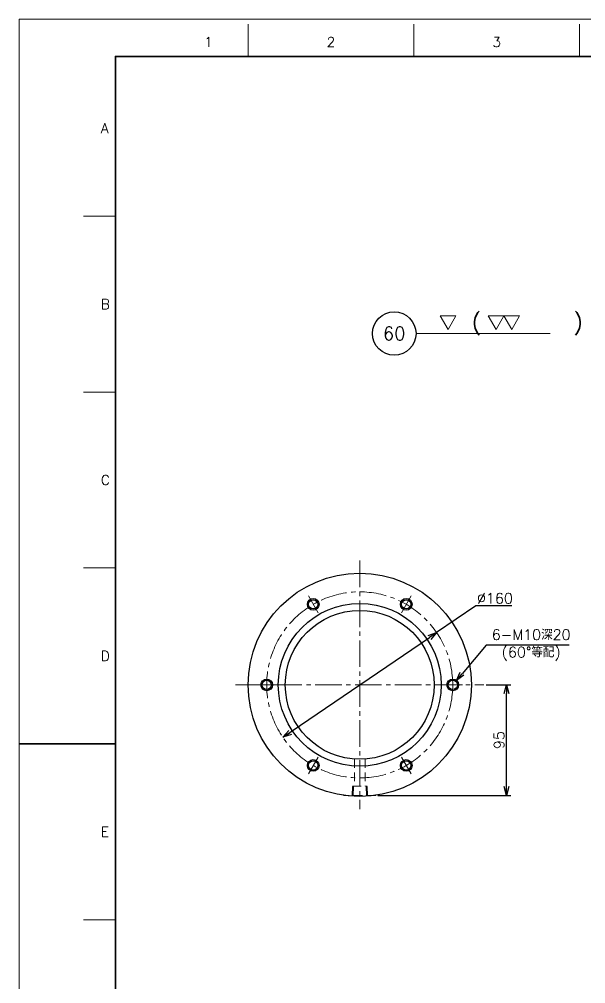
# Model space of a CAD drawing. Header units: millimetres. Extents: x 0 to 1764, y -17 to 1242.
# Drawn here: x 0 to 487, y 412 to 1242 of the extents above; entities that cross this region are included whole.
import ezdxf
from ezdxf import colors
from ezdxf.entities.mleader import LeaderData, LeaderLine
from ezdxf.enums import TextEntityAlignment as Align
from ezdxf.math import Vec2, Vec3

# ---------------------------------------------------------------- set-up
doc = ezdxf.new("R2010")
doc.units = ezdxf.units.MM
doc.header["$LTSCALE"] = 1.2
doc.header["$PDMODE"] = 99
doc.header["$PDSIZE"] = 1
doc.linetypes.add('CENTER2', pattern=[28.575, 19.05, -3.175, 3.175, -3.175])
doc.linetypes.add('HIDDEN', pattern=[9.525, 6.35, -3.175])
for name, color, linetype, lineweight in [('04_HIDDEN', 2, 'HIDDEN', 13), ('05_CENTER', 4, 'CENTER2', 13), ('07_TEXT', 3, 'Continuous', 13), ('08_DIM', 3, 'Continuous', 13), ('90_FRAME', 5, 'Continuous', 35)]:
    doc.layers.add(name, color=color, linetype=linetype, lineweight=lineweight)
doc.layers.add('91_BLANK', color=5, linetype='Continuous', lineweight=0, plot=False)
doc.styles.add('KSS_TXT', font='txt.shx', dxfattribs={"bigfont": 'extfont2.shx'})
doc.styles.get("Standard").update_dxf_attribs({"font": 'txt.shx', "bigfont": 'extfont2.shx'})
doc.dimstyles.new('KSS_DIM', dxfattribs={"dimscale": 3, "dimtxt": 3, "dimasz": 2.5, "dimexe": 1.25, "dimexo": 0.625, "dimtad": 1, "dimdsep": 46, "dimtxsty": 'KSS_TXT', "dimblk": 'OPEN30', "dimcen": 0, "dimazin": 2, "dimtfac": 0.75, "dimtmove": 0, "dimatfit": 3, "dimldrblk": 'OPEN30', "dimfxl": 1.25, "dimtolj": 1, "dimarcsym": 0})
doc.dimstyles.new('KSS_DIM$3', dxfattribs={"dimscale": 3, "dimtxt": 3, "dimasz": 2.5, "dimexe": 1.25, "dimexo": 0.625, "dimtad": 1, "dimtih": 1, "dimtoh": 1, "dimdsep": 46, "dimtxsty": 'KSS_TXT', "dimblk": 'OPEN30', "dimcen": 0, "dimazin": 2, "dimtfac": 0.75, "dimtofl": 0, "dimtmove": 0, "dimatfit": 3, "dimldrblk": 'OPEN30', "dimfxl": 1.25, "dimtolj": 1, "dimarcsym": 0})

# ---------------------------------------------------------------- blocks, each defined once
blk = doc.blocks.new('AM_BALLOON1')
at = {"transparency": 16777216}
blk.add_circle((0, 0), 5, dxfattribs=at)
blk.add_attdef('B_NUMBER', text='', height=3, dxfattribs=at).set_placement((0, 0), align=Align.MIDDLE_CENTER)
blk = doc.blocks.new('_OPEN')
at = {"color": 0, "linetype": 'ByBlock'}
for p, q in [((-1, 0.17), (0, 0)), ((0, 0), (-1, -0.17)), ((0, 0), (-1, 0))]:
    blk.add_line(p, q, dxfattribs=at)
blk = doc.blocks.new('p1ba01')
for p, q in [((0, 0), (-1.5, 2.6)), ((-1.5, 2.6), (1.5, 2.6)), ((1.5, 2.6), (0, 0))]:
    blk.add_line(p, q)
blk = doc.blocks.new('p1ba02')
for p, q in [((-1.5, 2.6), (1.5, 2.6)), ((0, 0), (-1.5, 2.6)), ((1.5, 2.6), (0, 0)), ((3, 0), (1.5, 2.6)), ((1.5, 2.6), (4.5, 2.6)), ((4.5, 2.6), (3, 0))]:
    blk.add_line(p, q)
blk = doc.blocks.new('_Open30')
at = {"color": 0, "linetype": 'ByBlock', "lineweight": -2}
for p, q in [((-1, 0.27), (0, 0)), ((0, 0), (-1, -0.27)), ((0, 0), (-1, 0))]:
    blk.add_line(p, q, dxfattribs=at)
blk = doc.blocks.new('*D175')
at = {"layer": '08_DIM', "color": 0, "lineweight": -2, "transparency": 16777216}
for p, q in [((401.54, 669.27), (422.79, 669.27)), ((419.04, 581.77), (419.04, 661.77)), ((308.49, 574.27), (422.79, 574.27))]:
    blk.add_line(p, q, dxfattribs=at)
at = {"layer": 'Defpoints', "color": 0, "transparency": 16777216}
for p in [(399.66, 669.27), (419.04, 669.27), (306.61, 574.27)]:
    blk.add_point(p, dxfattribs=at)
at = {"layer": '08_DIM', "color": 0, "lineweight": -2, "transparency": 16777216, "xscale": 7.5, "yscale": 7.5, "zscale": 7.5}
for p, rotation in [((419.04, 669.27), 90), ((419.04, 574.27), 270)]:
    blk.add_blockref('_Open30', p, dxfattribs=dict(at, rotation=rotation))
at = {"layer": '08_DIM', "color": 0, "transparency": 16777216, "insert": (412.66, 621.77), "char_height": 9, "attachment_point": 5, "rotation": 90, "style": 'KSS_TXT'}
blk.add_mtext('\\A1;95', dxfattribs=at)
blk = doc.blocks.new('*D196')
at = {"layer": '08_DIM', "color": 0, "lineweight": -2, "transparency": 16777216}
for p, q in [((392.73, 737.38), (358.9, 714.32)), ((423.55, 737.38), (392.73, 737.38)), ((226.68, 624.21), (352.7, 710.1))]:
    blk.add_line(p, q, dxfattribs=at)
at = {"layer": 'Defpoints', "color": 0, "transparency": 16777216}
for p in [(358.9, 714.32), (226.68, 624.21)]:
    blk.add_point(p, dxfattribs=at)
at = {"layer": '08_DIM', "color": 0, "lineweight": -2, "transparency": 16777216, "xscale": 7.5, "yscale": 7.5, "zscale": 7.5}
for p, rotation in [((358.9, 714.32), 34.27611817588596), ((226.68, 624.21), 214.2761181758859)]:
    blk.add_blockref('_Open30', p, dxfattribs=dict(at, rotation=rotation))
at = {"layer": '08_DIM', "color": 0, "transparency": 16777216, "insert": (409.08, 743.76), "char_height": 9, "attachment_point": 5, "style": 'KSS_TXT'}
blk.add_mtext('\\A1;%%C160', dxfattribs=at)
blk = doc.blocks.new('*D197')
at = {"layer": '08_DIM', "color": 0, "lineweight": -2, "transparency": 16777216}
for p, q in [((401.45, 703.46), (380.82, 678.85)), ((472.84, 703.46), (401.45, 703.46))]:
    blk.add_line(p, q, dxfattribs=at)
at = {"layer": 'Defpoints', "color": 0, "transparency": 16777216}
for p in [(376, 673.1), (369.58, 665.44)]:
    blk.add_point(p, dxfattribs=at)
at = {"layer": '08_DIM', "color": 0, "lineweight": -2, "transparency": 16777216, "xscale": 7.5, "yscale": 7.5, "zscale": 7.5, "rotation": 230.031678054175}
blk.add_blockref('_Open30', (376, 673.1), dxfattribs=at)
at = {"layer": '08_DIM', "color": 0, "transparency": 16777216, "insert": (440.23, 703.46), "char_height": 9, "attachment_point": 5, "style": 'KSS_TXT'}
blk.add_mtext('\\A1;6-M10深20\\P(60°等配)', dxfattribs=at)

msp = doc.modelspace()

# ---------------------------------------------------------------- linework, layer by layer
at = {"color": 0}
for centre, radius in [((292.79, 669.27), 96), ((292.79, 669.27), 70), ((252.79, 738.552), 5), ((252.79, 738.552), 4), ((332.79, 738.552), 5), ((332.79, 738.552), 4), ((292.79, 669.27), 64), ((212.79, 669.27), 5), ((212.79, 669.27), 4), ((372.79, 669.27), 5), ((372.79, 669.27), 4), ((252.79, 599.987), 5), ((252.79, 599.987), 4), ((332.79, 599.987), 5), ((332.79, 599.987), 4)]:
    msp.add_circle(centre, radius, dxfattribs=at)
at = {"layer": '04_HIDDEN'}
for p, q in [((288.19, 605.435), (288.19, 582.27)), ((297.39, 605.435), (297.39, 582.27)), ((286.212, 574.27), (286.463, 582.27)), ((286.463, 582.27), (299.117, 582.27)), ((287.068, 574.27), (287.319, 582.27)), ((298.513, 574.27), (298.261, 582.27)), ((299.369, 574.27), (299.117, 582.27)), ((306.61, 574.27), (278.97, 574.27))]:
    msp.add_line(p, q, dxfattribs=at)
at = {"layer": '05_CENTER'}
for p, q in [((292.79, 776.141), (292.79, 562.398)), ((256.961, 731.328), (248.62, 745.775)), ((328.62, 731.328), (336.961, 745.775)), ((185.919, 669.27), (399.662, 669.27)), ((221.131, 669.27), (204.449, 669.27)), ((364.449, 669.27), (381.131, 669.27)), ((256.961, 607.211), (248.62, 592.764)), ((328.62, 607.211), (336.961, 592.764))]:
    msp.add_line(p, q, dxfattribs=at)
msp.add_circle((292.79, 669.27), 80, dxfattribs=at)
at = {"layer": '08_DIM'}
msp.add_line((341.216, 971.395), (456.72, 971.395), dxfattribs=at)
at = {"layer": '90_FRAME', "color": 4, "lineweight": 13}
for p, q in [((196.76, 1209.75), (196.76, 1237.359)), ((339.328, 1209.75), (339.328, 1237.359)), ((481.896, 1209.75), (481.896, 1237.359)), ((82.742, 1072.29), (55.133, 1072.29)), ((82.742, 921.066), (55.133, 921.066)), ((82.742, 769.842), (55.133, 769.842)), ((82.742, 467.394), (55.133, 467.394))]:
    msp.add_line(p, q, dxfattribs=at)
at = {"layer": '90_FRAME'}
msp.add_line((0, 618.618), (82.742, 618.618), dxfattribs=at)
msp.add_lwpolyline([(82.742, 27.485), (1736.459, 27.485), (1736.459, 1209.75), (82.742, 1209.75)], close=True, dxfattribs=at)
at = {"layer": '91_BLANK'}
msp.add_lwpolyline([(0, 0), (1764.068, 0), (1764.068, 1241.619), (0, 1241.619)], close=True, dxfattribs=at)

# ---------------------------------------------------------------- block references
at = {"layer": '08_DIM', "xscale": 4.5, "yscale": 4.5, "zscale": 4.5}
for name, p in [('p1ba01', (368.723, 974.972)), ('p1ba02', (410.005, 974.972))]:
    msp.add_blockref(name, p, dxfattribs=at)

# ---------------------------------------------------------------- texts
at = {"layer": '07_TEXT', "style": 'KSS_TXT'}
msp.add_text('(      )', height=13.5, dxfattribs=at).set_placement((389.287, 974.633))
at = {"layer": '90_FRAME', "color": 0, "lineweight": 13, "style": 'KSS_TXT'}
for s, p in [('1', (162.682, 1215.249)), ('2', (268.044, 1215.249)), ('3', (410.612, 1215.249))]:
    msp.add_text(s, height=8.52, dxfattribs=at).set_placement(p, align=Align.BOTTOM_CENTER)
for s, p in [('A', (70.199, 1147.902)), ('B', (70.199, 996.678)), ('C', (70.199, 845.454)), ('D', (70.199, 694.23)), ('E', (70.199, 543.006))]:
    msp.add_text(s, height=8.52, dxfattribs=at).set_placement(p, align=Align.MIDDLE_LEFT)

# ---------------------------------------------------------------- dimensions: what is measured, and where the dimension line sits
at = {"layer": '08_DIM'}
dim = msp.add_diameter_dim_2p(p1=(226.684, 624.215), p2=(358.897, 714.324), dimstyle='KSS_DIM$3', override={"dimpost": '%%C<>', "dimtix": 1, "dimatfit": 2, "dimarcsym": 1}, dxfattribs=at)
dim.commit()
dim.dimension.update_dxf_attribs({"geometry": '*D196', "text_midpoint": (409.076, 737.385), "dimtype": 163})
dim = msp.add_diameter_dim_2p(p1=(369.578, 665.438), p2=(376.002, 673.102), text='6-M<>', dimstyle='KSS_DIM$3', override={"dimpost": '<>深20\\X(60°等配)', "dimtix": 1, "dimarcsym": 1}, dxfattribs=at)
dim.commit()
dim.dimension.update_dxf_attribs({"geometry": '*D197', "text_midpoint": (440.226, 703.464), "dimtype": 163})
dim = msp.add_linear_dim(base=(419.039, 669.27), p1=(306.61, 574.27), p2=(399.662, 669.27), angle=90, dimstyle='KSS_DIM', override={"dimarcsym": 1}, dxfattribs=at)
dim.commit()
dim.dimension.update_dxf_attribs({"geometry": '*D175', "text_midpoint": (412.657, 621.77)})

# ---------------------------------------------------------------- leaders
ml = msp.add_multileader_block('Standard', dxfattribs=at)
ml.set_content('AM_BALLOON1', color=256, scale=3.75)
ml.set_attribute('B_NUMBER', '60', width=0)
ml.set_leader_properties(color=256, linetype='ByLayer', lineweight=-1)
ml.set_arrow_properties(name='OPEN')
ml.build(insert=Vec2(0, 0))
ml.multileader.update_dxf_attribs({"leader_type": 0, "has_dogleg": 0, "text_right_attachment_type": 6, "dogleg_length": 0, "arrow_head_size": 7.5, "scale": 2.5, "block_connection_type": 1})
ctx = ml.context
ctx.base_point, ctx.scale, ctx.char_height, ctx.arrow_head_size, ctx.landing_gap_size, ctx.plane_origin = Vec3(322.444, 971.41), 2.5, 15, 7.5, 7.5, Vec3(322.444, 971.41)
ctx.right_attachment, ctx.attachment_type = 6, 1
notes = []
notes.append((ctx, [(0, (0, 0, 0), (0, 0), (1, 0), 1, [])]))
ctx.block.insert = Vec3(322.444, 971.41)
for ctx, leaders in notes:
    for number, flags, end, landing, length, lines in leaders:
        leader = LeaderData()
        leader.index, (leader.has_last_leader_line, leader.has_dogleg_vector, leader.attachment_direction) = number, flags
        leader.last_leader_point, leader.dogleg_vector, leader.dogleg_length = Vec3(end), Vec3(landing), length
        for number, points, colour, breaks in lines:
            line = LeaderLine()
            line.index, line.vertices, line.color, line.breaks = number, Vec3.list(points), colors.encode_raw_color(colour), breaks
            leader.lines.append(line)
        ctx.leaders.append(leader)

doc.saveas('drawing.dxf')
